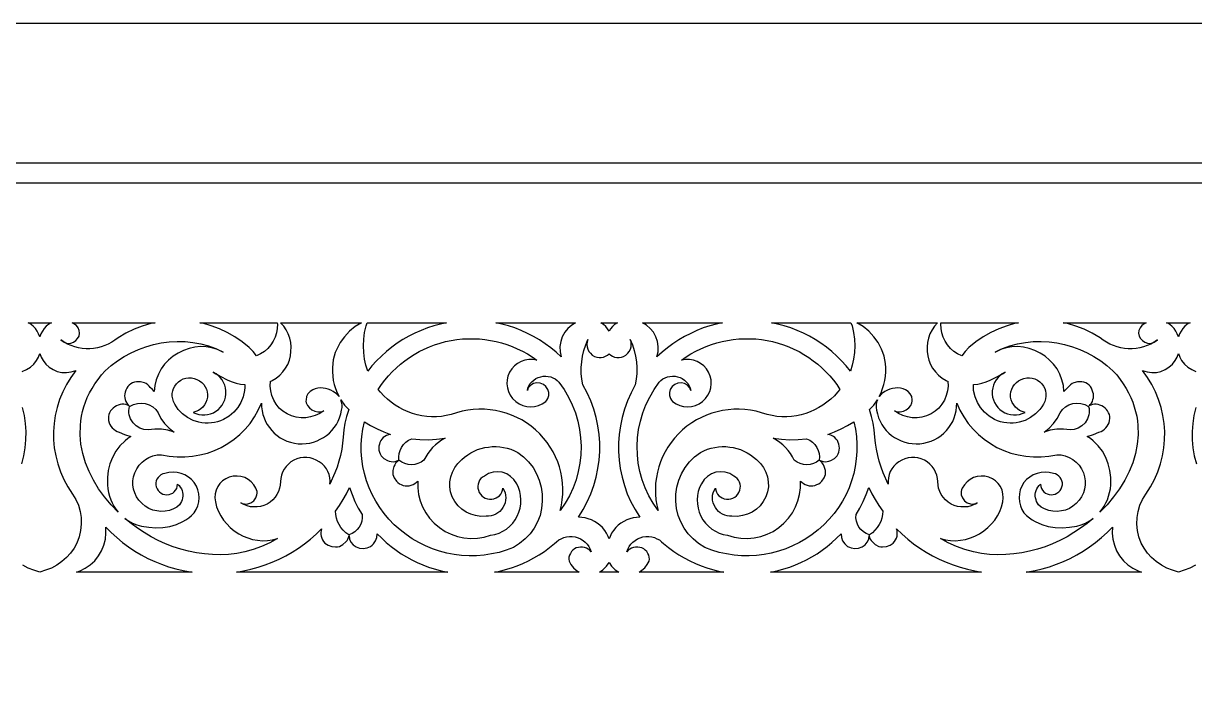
# Model space of a CAD drawing. Extents: x -1830 to 1830, y -1025 to 1025.
# Drawn here: x -1158 to 16, y 348 to 1025 of the extents above; entities that cross this region are included whole.
import ezdxf

# ---------------------------------------------------------------- set-up
doc = ezdxf.new("R2010")
doc.units = 0
doc.layers.add('LAYER_1', color=18, linetype='CONTINUOUS')

msp = doc.modelspace()

# ---------------------------------------------------------------- linework, layer by layer
at = {"layer": 'LAYER_1'}
for points in [[(-1830, -1025), (1830, -1025), (1830, 1025), (-1830, 1025)], [(-1690, 885), (-1690, -885), (1690, -885), (1690, 885)], [(1670, 865), (-1670, 865), (-1670, -865), (1670, -865)], [(-1131.2, 724.1), (-1134.6, 721.5), (-1136.7, 719.1), (-1138.5, 716.5), (-1140, 713.8), (-1141.1, 710.8), (-1141.1, 710.8), (-1141.1, 710.8), (-1142.3, 713.8), (-1143.7, 716.5), (-1145.6, 719.1), (-1147.7, 721.5), (-1151, 724.1), (-1152.9, 725), (-1129.4, 725)], [(-1029.8, 724.1), (-1038.4, 721.6), (-1046.7, 718.4), (-1054.8, 714.5), (-1062.7, 709.9), (-1065.8, 707.5), (-1069.1, 705.4), (-1072.5, 703.6), (-1076.1, 702), (-1079.7, 700.8), (-1083.4, 699.9), (-1087.2, 699.3), (-1091, 698.9), (-1094.8, 698.9), (-1098.6, 699.3), (-1102.4, 699.9), (-1106.1, 700.8), (-1109.8, 702.1), (-1113.3, 703.6), (-1116.7, 705.5), (-1115.3, 704.9), (-1112.7, 704.3), (-1110.1, 704.4), (-1107.4, 705.6), (-1105.1, 707.2), (-1103.2, 709.2), (-1101.7, 711.6), (-1101.3, 714.5), (-1101.6, 717.2), (-1102.7, 719.8), (-1104.5, 722.1), (-1107.9, 724.6), (-1108.8, 725), (-1025.5, 725)], [(-903.1, 725), (-903, 723.6), (-903.2, 719.1), (-904, 714.7), (-905.3, 710.5), (-907.2, 706.5), (-909.7, 702.7), (-912.6, 699.3), (-916.1, 696.2), (-919.8, 693.8), (-923.9, 691.8), (-927.3, 696.1), (-931.2, 700), (-938.2, 705.8), (-945.5, 710.9), (-953.2, 715.3), (-961.2, 719), (-969.4, 722), (-977.8, 724.4), (-980.9, 725)], [(-818.8, 725), (-825.1, 721.1), (-830.9, 716.4), (-835.9, 711), (-840.2, 705.1), (-843.6, 698.5), (-845, 695.1), (-846.1, 691.5), (-847, 687.9), (-847.6, 684.1), (-847.9, 679.9), (-847.9, 675.7), (-847.6, 671.5), (-847, 667.2), (-846.1, 663), (-844.8, 658.9), (-843.2, 654.8), (-841.2, 650.9), (-843.8, 653.7), (-847, 656), (-849.5, 657.3), (-852.1, 658.3), (-854.7, 659.1), (-857.3, 659.5), (-859.9, 659.6), (-862.5, 659.3), (-865.1, 658.7), (-867.6, 657.7), (-870.3, 656), (-872.5, 653.8), (-873.8, 650.9), (-874.3, 647.8), (-874.4, 646.2), (-874.2, 644.7), (-873, 642), (-871, 639.6), (-868.5, 637.7), (-865.5, 636.3), (-862.4, 635.6), (-859.3, 635.8), (-856.5, 636.8), (-860.6, 634), (-865.1, 631.9), (-869.7, 630.5), (-874.5, 629.7), (-879.3, 629.7), (-884.1, 630.3), (-888.8, 631.5), (-893.3, 633.5), (-897.4, 636.2), (-901.1, 639.5), (-904.2, 643.3), (-906.7, 647.5), (-908.5, 652), (-909.7, 656.7), (-910.2, 661.5), (-910, 666.5), (-908.7, 666.8), (-908.3, 667), (-904.3, 669.5), (-900.7, 672.4), (-897.6, 675.7), (-894.9, 679.3), (-892.7, 683.2), (-891, 687.4), (-889.9, 691.7), (-889.4, 696.2), (-889.2, 700.7), (-889.7, 705.2), (-890.7, 709.6), (-892.2, 713.8), (-894.2, 717.8), (-896.7, 721.6), (-899.8, 725), (-818.8, 725)], [(-739.4, 723.7), (-746.1, 721.9), (-752.6, 719.8), (-759, 717.3), (-765.2, 714.6), (-771.3, 711.5), (-777.2, 708.1), (-782.9, 704.4), (-788.4, 700.4), (-793.7, 696.2), (-798.8, 691.6), (-803.6, 686.8), (-808.2, 681.7), (-812.5, 676.4), (-814.3, 682.4), (-815.7, 688.6), (-816.5, 695.2), (-816.8, 701.8), (-816.5, 708.5), (-815.6, 715.2), (-814.1, 721.8), (-813, 725), (-733.4, 725)], [(-608, 722.7), (-611.9, 719.3), (-615, 715.4), (-617.5, 710.9), (-619.1, 706.1), (-619.9, 701.1), (-619.7, 695.9), (-618.5, 690.7), (-623.7, 695.4), (-629, 699.8), (-634.6, 703.9), (-640.3, 707.7), (-646.2, 711.2), (-652.3, 714.3), (-658.6, 717.2), (-664.9, 719.7), (-671.4, 721.8), (-678, 723.7), (-684.1, 725), (-604.1, 725)], [(-565, 723.2), (-567.1, 721.1), (-569, 718.9), (-570.6, 716.5), (-572.1, 718.9), (-574, 721.1), (-576.2, 723.2), (-578.9, 725), (-562.2, 725)], [(-457, 725), (-463.1, 723.7), (-469.7, 721.8), (-476.2, 719.7), (-482.6, 717.2), (-488.8, 714.3), (-494.9, 711.2), (-500.8, 707.7), (-506.6, 703.9), (-512.1, 699.8), (-517.5, 695.4), (-522.6, 690.7), (-521.5, 695.9), (-521.3, 701.1), (-522, 706.1), (-523.7, 710.9), (-526.1, 715.4), (-529.3, 719.3), (-533.2, 722.7), (-537.1, 725)], [(-328.2, 725), (-327.1, 721.8), (-325.5, 715.2), (-324.6, 708.5), (-324.4, 701.8), (-324.6, 695.2), (-325.5, 688.6), (-326.8, 682.4), (-328.7, 676.4), (-333, 681.7), (-337.6, 686.8), (-342.4, 691.6), (-347.5, 696.2), (-352.7, 700.4), (-358.2, 704.4), (-363.9, 708.1), (-369.8, 711.5), (-375.9, 714.6), (-382.1, 717.3), (-388.5, 719.8), (-395, 721.9), (-401.7, 723.7), (-407.8, 725)], [(-241.4, 725), (-244.4, 721.6), (-246.9, 717.8), (-249, 713.8), (-250.5, 709.6), (-251.5, 705.2), (-251.9, 700.7), (-251.8, 696.2), (-251.2, 691.7), (-250.1, 687.4), (-248.5, 683.2), (-246.3, 679.3), (-243.6, 675.7), (-240.4, 672.4), (-236.8, 669.5), (-232.8, 667), (-232.4, 666.8), (-231.1, 666.5), (-230.9, 661.5), (-231.4, 656.7), (-232.6, 652), (-234.5, 647.5), (-237, 643.3), (-240.1, 639.5), (-243.7, 636.2), (-247.9, 633.5), (-252.4, 631.5), (-257.1, 630.3), (-261.9, 629.7), (-266.7, 629.7), (-271.4, 630.5), (-276.1, 631.9), (-280.5, 634), (-284.6, 636.8), (-281.8, 635.8), (-278.7, 635.6), (-275.6, 636.3), (-272.7, 637.7), (-270.1, 639.6), (-268.2, 642), (-267, 644.7), (-266.8, 646.2), (-266.8, 647.8), (-267.3, 650.9), (-268.7, 653.8), (-270.8, 656), (-273.5, 657.7), (-276, 658.7), (-278.6, 659.3), (-281.2, 659.6), (-283.8, 659.5), (-286.5, 659.1), (-289.1, 658.3), (-291.6, 657.3), (-294.1, 656), (-297.4, 653.7), (-299.9, 650.9), (-298, 654.8), (-296.4, 658.9), (-295.1, 663), (-294.1, 667.2), (-293.5, 671.5), (-293.2, 675.7), (-293.2, 679.9), (-293.6, 684.1), (-294.2, 687.9), (-295, 691.5), (-296.1, 695.1), (-297.5, 698.5), (-300.9, 705.1), (-305.2, 711), (-310.3, 716.4), (-316, 721.1), (-322.4, 725), (-322.4, 725)], [(-163.3, 724.4), (-171.7, 722), (-179.9, 719), (-187.9, 715.3), (-195.6, 710.9), (-203, 705.8), (-210, 700), (-213.8, 696.1), (-217.2, 691.8), (-221.3, 693.8), (-225, 696.2), (-228.5, 699.3), (-231.5, 702.7), (-233.9, 706.5), (-235.8, 710.5), (-237.2, 714.7), (-237.9, 719.1), (-238.2, 723.6), (-238.1, 725), (-160.3, 725)], [(-33.3, 724.6), (-36.6, 722.1), (-38.4, 719.8), (-39.5, 717.2), (-39.9, 714.5), (-39.4, 711.6), (-38, 709.2), (-36.1, 707.2), (-33.8, 705.6), (-31.1, 704.4), (-28.5, 704.3), (-25.8, 704.9), (-24.4, 705.5), (-27.8, 703.6), (-31.4, 702.1), (-35, 700.8), (-38.7, 699.9), (-42.5, 699.3), (-46.3, 698.9), (-50.2, 698.9), (-54, 699.3), (-57.7, 699.9), (-61.4, 700.8), (-65.1, 702), (-68.6, 703.6), (-72, 705.4), (-75.3, 707.5), (-78.4, 709.9), (-86.3, 714.5), (-94.4, 718.4), (-102.8, 721.6), (-111.3, 724.1), (-115.6, 725), (-32.3, 725)], [(9.9, 724.1), (6.5, 721.5), (4.4, 719.1), (2.6, 716.5), (1.1, 713.8), (0, 710.8), (0, 710.8), (0, 710.8), (-1.1, 713.8), (-2.6, 716.5), (-4.4, 719.1), (-6.5, 721.5), (-9.9, 724.1), (-11.8, 725), (11.8, 725)], [(-1116.8, 705.5), (-1116.7, 705.5), (-1117.8, 706), (-1120.1, 707.7)], [(-995.6, 706), (-987.7, 705.2), (-979.9, 703.8), (-972.2, 701.7), (-964.7, 699), (-957.4, 695.6), (-962.9, 698.1), (-968.6, 699.9), (-974.3, 700.9), (-980.2, 701.1), (-985.9, 700.5), (-991.6, 699.3), (-997.2, 697.3), (-1002.5, 694.5), (-1007.5, 691.4), (-1012.1, 687.6), (-1016.1, 683.3), (-1019.5, 678.6), (-1022.3, 673.4), (-1024.5, 667.9), (-1025.9, 662.1), (-1026.5, 656), (-1028.2, 658.2), (-1030.4, 659.9), (-1031.6, 661.4), (-1032.9, 662.8), (-1034.5, 663.9), (-1036.3, 664.8), (-1040.2, 665.8), (-1044.3, 665.9), (-1046.3, 665.4), (-1048.2, 664.6), (-1050, 663.6), (-1051.6, 662.4), (-1052.9, 660.9), (-1054, 659.3), (-1054.9, 657.5), (-1055.5, 655.5), (-1055.9, 653.6), (-1056.1, 651.7), (-1056, 649.8), (-1055.6, 647.9), (-1054.9, 646.1), (-1054, 644.5), (-1052.9, 642.9), (-1051.5, 641.6), (-1053.2, 642.5), (-1055, 643.1), (-1056.9, 643.4), (-1058.8, 643.4), (-1060.7, 643.1), (-1062.5, 642.5), (-1064.3, 641.7), (-1066, 640.6), (-1067.6, 639.5), (-1069, 638.1), (-1070.2, 636.5), (-1071.2, 634.8), (-1071.9, 632.9), (-1072.3, 630.9), (-1072.4, 628.9), (-1072.2, 626.9), (-1071.6, 624.8), (-1070.8, 623), (-1069.8, 621.2), (-1068.6, 619.6), (-1067.1, 618.2), (-1065.4, 617), (-1063.6, 616), (-1061.6, 615.3), (-1056.2, 612.9), (-1049.9, 610.9), (-1052.9, 608.8), (-1055.7, 606.6), (-1060.8, 601.6), (-1064.9, 596.1), (-1068.3, 590), (-1070.8, 583.5), (-1072.5, 576.7), (-1073.3, 569.7), (-1073.3, 562.5), (-1072.9, 558.6), (-1072.2, 554.8), (-1071.3, 551.2), (-1070, 547.6), (-1068.5, 544.3), (-1066.8, 541), (-1064.8, 538), (-1062.5, 535.1), (-1069.7, 542.6), (-1076.3, 550.4), (-1082.2, 558.5), (-1087.3, 567), (-1091.8, 575.8), (-1095.3, 584.7), (-1098.1, 593.9), (-1099.9, 603.2), (-1100.7, 612.5), (-1100.5, 621.9), (-1100.1, 626.6), (-1099.3, 631.4), (-1098.3, 636), (-1097, 640.7), (-1095.4, 645.4), (-1093.5, 650), (-1091.3, 654.6), (-1088.8, 659.2), (-1085.9, 663.7), (-1082.8, 668.2), (-1079.3, 672.6), (-1075.5, 676.9), (-1069.6, 682.2), (-1063.2, 686.9), (-1056.5, 691.2), (-1049.5, 694.9), (-1042.3, 698.2), (-1034.8, 700.9), (-1027.2, 703.1), (-1019.4, 704.7), (-1011.5, 705.7), (-1003.6, 706.1)], [(-700.6, 708.7), (-695, 708.1), (-689.4, 707.3), (-683.9, 706.2), (-678.4, 704.8), (-673, 703.1), (-667.8, 701.1), (-662.6, 698.9), (-657.5, 696.4), (-652.5, 693.7), (-647.7, 690.7), (-643, 687.4), (-647.1, 688.1), (-651.1, 688), (-655, 687.4), (-658.8, 686.1), (-662.3, 684.2), (-665.5, 681.7), (-668.2, 678.8), (-670.4, 675.3), (-671.9, 671.5), (-672.8, 667.6), (-673, 663.6), (-672.5, 659.7), (-671.4, 655.9), (-669.6, 652.3), (-667.3, 649), (-664.2, 646.1), (-660.7, 643.8), (-657, 642.1), (-653.1, 641.1), (-649.2, 640.8), (-645.2, 641.1), (-641.3, 642.1), (-637.6, 643.8), (-634.1, 646.1), (-633, 647.4), (-632.1, 648.9), (-631.1, 652), (-631.1, 655.2), (-631.9, 658.2), (-633.9, 661.1), (-636.4, 663.2), (-639.5, 664.4), (-643, 664.8), (-646.2, 664), (-649, 662.4), (-651.2, 660.1), (-652, 658.7), (-652.5, 657.1), (-651.9, 659.5), (-650.9, 661.8), (-649.6, 663.9), (-647.9, 665.9), (-646, 667.5), (-643.9, 669), (-641.6, 670.1), (-639.1, 670.9), (-636.6, 671.3), (-634.1, 671.4), (-631.6, 671.2), (-629.1, 670.6), (-626.8, 669.7), (-624.6, 668.6), (-622.5, 667.1), (-620.8, 665.4), (-615.7, 658.1), (-611.2, 650.5), (-607.5, 642.7), (-604.4, 634.7), (-601.9, 626.4), (-600.2, 618.1), (-599.1, 609.7), (-598.7, 601.2), (-598.9, 592.7), (-599.9, 584.3), (-601.5, 575.9), (-603.7, 567.6), (-606.7, 559.5), (-610.3, 551.6), (-614.6, 544), (-619.6, 536.6), (-618.4, 542.1), (-617.5, 547.6), (-617, 553.2), (-616.9, 558.7), (-617.2, 564.2), (-617.9, 569.7), (-619, 575.1), (-620.4, 580.4), (-622.1, 585.6), (-624.2, 590.7), (-626.7, 595.7), (-629.5, 600.4), (-632.7, 605), (-636.2, 609.4), (-640, 613.6), (-644.2, 617.5), (-648.6, 621.2), (-653.3, 624.5), (-658.1, 627.5), (-663.1, 630.1), (-668.3, 632.4), (-673.6, 634.3), (-678.9, 635.8), (-684.4, 637), (-689.9, 637.8), (-695.5, 638.3), (-701.1, 638.3), (-706.7, 638), (-712.3, 637.3), (-717.9, 636.2), (-723.4, 634.8), (-728.9, 632.9), (-733.8, 631.9), (-738.7, 631.1), (-743.6, 630.8), (-748.6, 630.8), (-753.4, 631.1), (-758.2, 631.8), (-763, 632.8), (-767.6, 634.1), (-772.1, 635.7), (-776.6, 637.6), (-780.9, 639.9), (-785, 642.4), (-788.9, 645.3), (-792.7, 648.4), (-796.3, 651.8), (-799.7, 655.5), (-801.9, 658.2), (-798.7, 662.9), (-795.3, 667.4), (-791.7, 671.7), (-787.9, 675.8), (-783.8, 679.7), (-779.6, 683.4), (-775.2, 686.9), (-770.6, 690.1), (-765.8, 693.2), (-760.9, 696), (-755.9, 698.5), (-750.7, 700.8), (-745.4, 702.8), (-740, 704.6), (-734.5, 706), (-728.9, 707.2), (-723.2, 708.1), (-717.5, 708.7), (-711.9, 709), (-706.2, 709)], [(-547.1, 702.9), (-545.3, 697.3), (-544, 691.6), (-543.1, 685.9), (-542.7, 680.1), (-542.8, 674.2), (-543.3, 668.4), (-544.4, 662.6), (-548.5, 654.8), (-552.1, 646.7), (-555.1, 638.5), (-557.5, 630.1), (-559.3, 621.7), (-560.5, 613.1), (-561.1, 604.5), (-561.1, 595.9), (-560.6, 587.3), (-559.4, 578.7), (-557.6, 570.3), (-555.2, 561.9), (-552.3, 553.6), (-548.8, 545.5), (-544.6, 537.7), (-539.9, 530), (-543.2, 529.8), (-546.5, 529.3), (-549.8, 528.4), (-552.9, 527.3), (-555.9, 525.8), (-558.8, 524), (-561.4, 521.9), (-563.9, 519.6), (-566.1, 516.8), (-568, 513.9), (-569.6, 510.8), (-570.6, 508.3), (-571.5, 510.8), (-573.1, 513.9), (-575, 516.8), (-577.3, 519.6), (-579.7, 521.9), (-582.4, 524), (-585.2, 525.8), (-588.2, 527.3), (-591.4, 528.4), (-594.6, 529.3), (-597.9, 529.8), (-601.2, 530), (-596.5, 537.7), (-592.4, 545.5), (-588.8, 553.6), (-585.9, 561.9), (-583.5, 570.3), (-581.8, 578.7), (-580.6, 587.3), (-580, 595.9), (-580, 604.5), (-580.6, 613.1), (-581.8, 621.7), (-583.6, 630.1), (-586, 638.5), (-589, 646.7), (-592.6, 654.8), (-596.8, 662.6), (-597.8, 668.4), (-598.4, 674.2), (-598.4, 680.1), (-598, 685.9), (-597.2, 691.6), (-595.8, 697.3), (-594, 702.9), (-591.8, 708.3), (-592.6, 705.8), (-592.8, 703.3), (-592.6, 700.9), (-592, 698.5), (-590.9, 696.3), (-589.3, 694.4), (-587.4, 692.6), (-585.1, 691.2), (-582.9, 690.5), (-580.6, 690.2), (-578.4, 690.2), (-576.2, 690.6), (-574.1, 691.4), (-572.2, 692.5), (-570.6, 693.8), (-568.9, 692.5), (-567, 691.4), (-565, 690.6), (-562.8, 690.2), (-560.5, 690.2), (-558.3, 690.5), (-556.1, 691.2), (-553.7, 692.6), (-551.8, 694.4), (-550.3, 696.3), (-549.2, 698.5), (-548.5, 700.9), (-548.3, 703.3), (-548.6, 705.8), (-549.4, 708.3)], [(-429.3, 709), (-423.6, 708.7), (-417.9, 708.1), (-412.3, 707.2), (-406.7, 706), (-401.2, 704.6), (-395.7, 702.8), (-390.4, 700.8), (-385.3, 698.5), (-380.2, 696), (-375.3, 693.2), (-370.5, 690.1), (-365.9, 686.9), (-361.5, 683.4), (-357.3, 679.7), (-353.3, 675.8), (-349.4, 671.7), (-345.8, 667.4), (-342.4, 662.9), (-339.3, 658.2), (-341.5, 655.5), (-344.8, 651.8), (-348.4, 648.4), (-352.2, 645.3), (-356.2, 642.4), (-360.3, 639.9), (-364.6, 637.6), (-369, 635.7), (-373.5, 634.1), (-378.2, 632.8), (-382.9, 631.8), (-387.7, 631.1), (-392.6, 630.8), (-397.5, 630.8), (-402.4, 631.1), (-407.3, 631.9), (-412.3, 632.9), (-417.7, 634.8), (-423.3, 636.2), (-428.9, 637.3), (-434.5, 638), (-440.1, 638.3), (-445.7, 638.3), (-451.2, 637.8), (-456.8, 637), (-462.2, 635.8), (-467.6, 634.3), (-472.9, 632.4), (-478, 630.1), (-483, 627.5), (-487.8, 624.5), (-492.5, 621.2), (-497, 617.5), (-501.1, 613.6), (-505, 609.4), (-508.4, 605), (-511.6, 600.4), (-514.4, 595.7), (-516.9, 590.7), (-519, 585.6), (-520.8, 580.4), (-522.2, 575.1), (-523.2, 569.7), (-523.9, 564.2), (-524.2, 558.7), (-524.1, 553.2), (-523.6, 547.6), (-522.8, 542.1), (-521.5, 536.6), (-526.5, 544), (-530.8, 551.6), (-534.4, 559.5), (-537.4, 567.6), (-539.7, 575.9), (-541.3, 584.3), (-542.2, 592.7), (-542.5, 601.2), (-542.1, 609.7), (-541, 618.1), (-539.2, 626.4), (-536.8, 634.7), (-533.7, 642.7), (-529.9, 650.5), (-525.5, 658.1), (-520.4, 665.4), (-518.6, 667.1), (-516.6, 668.6), (-514.4, 669.7), (-512, 670.6), (-509.6, 671.2), (-507.1, 671.4), (-504.5, 671.3), (-502, 670.9), (-499.5, 670.1), (-497.2, 669), (-495.1, 667.5), (-493.2, 665.9), (-491.6, 663.9), (-490.2, 661.8), (-489.2, 659.5), (-488.6, 657.1), (-489.2, 658.7), (-489.9, 660.1), (-492.1, 662.4), (-494.9, 664), (-498.1, 664.8), (-501.6, 664.4), (-504.7, 663.2), (-507.3, 661.1), (-509.2, 658.2), (-510.1, 655.2), (-510, 652), (-509, 648.9), (-508.1, 647.4), (-507, 646.1), (-503.5, 643.8), (-499.8, 642.1), (-495.9, 641.1), (-492, 640.8), (-488, 641.1), (-484.1, 642.1), (-480.4, 643.8), (-476.9, 646.1), (-473.9, 649), (-471.5, 652.3), (-469.7, 655.9), (-468.6, 659.7), (-468.2, 663.6), (-468.4, 667.6), (-469.2, 671.5), (-470.8, 675.3), (-473, 678.8), (-475.7, 681.7), (-478.8, 684.2), (-482.4, 686.1), (-486.1, 687.4), (-490.1, 688), (-494.1, 688.1), (-498.1, 687.4), (-493.4, 690.7), (-488.6, 693.7), (-483.6, 696.4), (-478.6, 698.9), (-473.4, 701.1), (-468.1, 703.1), (-462.7, 704.8), (-457.3, 706.2), (-451.8, 707.3), (-446.2, 708.1), (-440.6, 708.7), (-434.9, 709)], [(-129.6, 705.7), (-121.8, 704.7), (-114, 703.1), (-106.3, 700.9), (-98.9, 698.2), (-91.6, 694.9), (-84.6, 691.2), (-77.9, 686.9), (-71.6, 682.2), (-65.6, 676.9), (-61.8, 672.6), (-58.3, 668.2), (-55.2, 663.7), (-52.4, 659.2), (-49.9, 654.6), (-47.7, 650), (-45.8, 645.4), (-44.2, 640.7), (-42.9, 636), (-41.8, 631.4), (-41.1, 626.6), (-40.6, 621.9), (-40.4, 612.5), (-41.3, 603.2), (-43.1, 593.9), (-45.8, 584.7), (-49.4, 575.8), (-53.8, 567), (-59, 558.5), (-64.9, 550.4), (-71.4, 542.6), (-78.6, 535.1), (-76.4, 538), (-74.4, 541), (-72.6, 544.3), (-71.1, 547.6), (-69.9, 551.2), (-68.9, 554.8), (-68.2, 558.6), (-67.8, 562.5), (-67.8, 569.7), (-68.7, 576.7), (-70.3, 583.5), (-72.8, 590), (-76.2, 596.1), (-80.4, 601.6), (-85.4, 606.6), (-88.2, 608.8), (-91.3, 610.9), (-85, 612.9), (-79.6, 615.3), (-77.5, 616), (-75.7, 617), (-74, 618.2), (-72.6, 619.6), (-71.3, 621.2), (-70.3, 623), (-69.5, 624.8), (-69, 626.9), (-68.7, 628.9), (-68.8, 630.9), (-69.2, 632.9), (-69.9, 634.8), (-70.9, 636.5), (-72.1, 638.1), (-73.5, 639.5), (-75.1, 640.6), (-76.8, 641.7), (-78.6, 642.5), (-80.5, 643.1), (-82.4, 643.4), (-84.2, 643.4), (-86.1, 643.1), (-87.9, 642.5), (-89.6, 641.6), (-88.3, 642.9), (-87.1, 644.5), (-86.2, 646.1), (-85.6, 647.9), (-85.2, 649.8), (-85, 651.7), (-85.2, 653.6), (-85.7, 655.5), (-86.3, 657.5), (-87.1, 659.3), (-88.2, 660.9), (-89.6, 662.4), (-91.1, 663.6), (-92.9, 664.6), (-94.8, 665.4), (-96.8, 665.9), (-101, 665.8), (-104.8, 664.8), (-106.6, 663.9), (-108.2, 662.8), (-109.6, 661.4), (-110.8, 659.9), (-112.9, 658.2), (-114.7, 656), (-115.3, 662.1), (-116.7, 667.9), (-118.8, 673.4), (-121.6, 678.6), (-125.1, 683.3), (-129.1, 687.6), (-133.6, 691.4), (-138.6, 694.5), (-144, 697.3), (-149.5, 699.3), (-155.2, 700.5), (-161, 701.1), (-166.8, 700.9), (-172.6, 699.9), (-178.2, 698.1), (-183.8, 695.6), (-176.4, 699), (-168.9, 701.7), (-161.2, 703.8), (-153.4, 705.2), (-145.5, 706), (-137.6, 706.1)], [(-23.3, 706), (-24.4, 705.5), (-24.3, 705.5), (-21, 707.7)], [(-960.3, 671.3), (-952.6, 667.4), (-948.5, 665.7), (-944.3, 664.4), (-940, 663.5), (-935.6, 663.2), (-935.7, 660), (-936, 656.9), (-937.3, 650.8), (-939.6, 645.1), (-942.8, 639.9), (-946.8, 635.3), (-951.5, 631.3), (-956.9, 628.1), (-959.9, 626.8), (-962.9, 625.8), (-966.1, 625), (-969.2, 624.5), (-972.4, 624.3), (-975.5, 624.3), (-978.6, 624.7), (-981.7, 625.2), (-987.5, 627.1), (-993, 630), (-998, 633.6), (-1002.3, 638.1), (-1004.2, 640.7), (-1005.9, 643.4), (-1007.1, 645.9), (-1007.9, 648.6), (-1008.4, 651.3), (-1008.4, 654), (-1007.9, 656.6), (-1007.1, 659.2), (-1005.9, 661.5), (-1004.2, 663.7), (-1002.2, 665.8), (-999.9, 667.4), (-997.4, 668.6), (-994.7, 669.4), (-992, 669.8), (-989.1, 669.7), (-986.3, 669.1), (-983.6, 668.1), (-981, 666.7), (-978.8, 665), (-976.9, 663), (-975.3, 660.8), (-974.2, 658.4), (-973.4, 655.8), (-973, 653.2), (-973, 650.5), (-973.6, 647.7), (-974.6, 645.1), (-976, 642.7), (-977.7, 640.5), (-979.7, 638.7), (-982.1, 637.1), (-984.7, 635.9), (-987.5, 635.1), (-984.7, 633.9), (-981.8, 633), (-978.8, 632.6), (-975.8, 632.6), (-972.9, 632.9), (-970, 633.6), (-967.2, 634.7), (-964.6, 636.2), (-962.2, 638), (-960.2, 640.1), (-958.4, 642.4), (-956.9, 644.9), (-955.8, 647.7), (-955, 650.5), (-954.6, 653.5), (-954.6, 656.6), (-955, 659.6), (-955.8, 662.5), (-957, 665.2), (-958.5, 667.8), (-960.3, 670.1), (-962.4, 672.1), (-964.5, 673.6)], [(-964.8, 673.9), (-964.5, 673.6), (-967.4, 675.3)], [(-178.7, 672.1), (-180.8, 670.1), (-182.7, 667.8), (-184.2, 665.2), (-185.3, 662.5), (-186.1, 659.6), (-186.6, 656.6), (-186.6, 653.5), (-186.2, 650.5), (-185.4, 647.7), (-184.3, 644.9), (-182.8, 642.4), (-181, 640.1), (-178.9, 638), (-176.5, 636.2), (-173.9, 634.7), (-171.2, 633.6), (-168.3, 632.9), (-165.3, 632.6), (-162.3, 632.6), (-159.4, 633), (-156.5, 633.9), (-153.7, 635.1), (-156.5, 635.9), (-159.1, 637.1), (-161.4, 638.7), (-163.4, 640.5), (-165.1, 642.7), (-166.5, 645.1), (-167.5, 647.7), (-168.2, 650.5), (-168.2, 653.2), (-167.8, 655.8), (-167, 658.4), (-165.8, 660.8), (-164.3, 663), (-162.4, 665), (-160.1, 666.7), (-157.6, 668.1), (-154.8, 669.1), (-152, 669.7), (-149.2, 669.8), (-146.4, 669.4), (-143.8, 668.6), (-141.3, 667.4), (-139, 665.8), (-137, 663.7), (-135.3, 661.5), (-134, 659.2), (-133.2, 656.6), (-132.8, 654), (-132.8, 651.3), (-133.2, 648.6), (-134, 645.9), (-135.3, 643.4), (-137, 640.7), (-138.8, 638.1), (-143.2, 633.6), (-148.1, 630), (-153.6, 627.1), (-159.5, 625.2), (-162.5, 624.7), (-165.6, 624.3), (-168.7, 624.3), (-171.9, 624.5), (-175.1, 625), (-178.2, 625.8), (-181.3, 626.8), (-184.2, 628.1), (-189.6, 631.3), (-194.3, 635.3), (-198.3, 639.9), (-201.5, 645.1), (-203.8, 650.8), (-205.2, 656.9), (-205.5, 660), (-205.5, 663.2), (-201.1, 663.5), (-196.9, 664.4), (-192.7, 665.7), (-188.6, 667.4), (-180.8, 671.3), (-176.7, 673.6)], [(-176.7, 673.6), (-176.3, 673.9), (-173.7, 675.3)], [(-835.7, 642.5), (-831.4, 637.9), (-833.6, 631), (-835.3, 624.3), (-836.4, 617.5), (-837, 610.3), (-837.6, 604.2), (-838.5, 598.1), (-839.8, 592), (-841.4, 586.1), (-843.2, 580.2), (-845.4, 574.4), (-850.4, 563), (-850.2, 566.3), (-850.5, 569.6), (-851.2, 572.7), (-852.3, 575.8), (-853.9, 578.6), (-855.9, 581.2), (-858.2, 583.6), (-861, 585.6), (-864, 587.3), (-867.1, 588.6), (-870.3, 589.4), (-873.6, 589.9), (-876.9, 590), (-880.2, 589.5), (-883.4, 588.6), (-886.6, 587.2), (-889.4, 585.4), (-892, 583.3), (-894.3, 580.8), (-896.2, 578.2), (-897.8, 575.3), (-899, 572.2), (-899.7, 569), (-900, 565.8), (-900.2, 562.3), (-900.9, 559), (-902, 555.8), (-903.5, 552.8), (-905.4, 550.1), (-907.7, 547.5), (-910.4, 545.2), (-913.3, 543.2), (-916.6, 541.8), (-919.9, 540.8), (-923.2, 540.3), (-926.7, 540.3), (-930, 540.6), (-933.3, 541.4), (-936.5, 542.7), (-939.5, 544.3), (-937.8, 543.6), (-936.1, 543.3), (-934.4, 543.2), (-932.7, 543.4), (-929.5, 544.5), (-926.7, 546.5), (-924.6, 549.3), (-923.5, 552.4), (-923.3, 554.1), (-923.4, 555.8), (-923.8, 557.5), (-924.5, 559.2), (-926.6, 562.6), (-929.3, 565.5), (-932.4, 567.9), (-935.8, 569.7), (-939.5, 570.8), (-943.3, 571.3), (-947.3, 571.1), (-951.2, 570.2), (-954.8, 568.6), (-958, 566.5), (-960.7, 563.8), (-962.8, 560.7), (-964.4, 557.2), (-965.4, 553.5), (-965.6, 549.5), (-965.2, 545.4), (-963.9, 540.5), (-962.1, 535.9), (-959.8, 531.4), (-957, 527.2), (-953.8, 523.3), (-950.2, 519.7), (-946.2, 516.4), (-941.8, 513.5), (-937.3, 511.1), (-932.6, 509.2), (-927.8, 507.8), (-922.9, 506.9), (-917.9, 506.5), (-912.8, 506.7), (-907.8, 507.4), (-902.8, 508.6), (-910.6, 504.5), (-918.8, 500.8), (-927.2, 497.7), (-935.6, 495.3), (-943.7, 493.8), (-951.9, 492.8), (-960, 492.4), (-968.1, 492.5), (-976.1, 493.2), (-984.1, 494.3), (-992, 495.9), (-999.8, 498), (-1007.5, 500.5), (-1015, 503.5), (-1022.4, 506.8), (-1029.5, 510.5), (-1036.5, 514.6), (-1043.2, 519), (-1049.6, 523.7), (-1055.8, 528.7), (-1052.1, 526.3), (-1048.1, 524.2), (-1043.9, 522.5), (-1039.3, 521.2), (-1032, 519.9), (-1024.8, 519.3), (-1017.7, 519.6), (-1010.8, 520.7), (-1004.1, 522.7), (-997.8, 525.7), (-994.8, 527.5), (-991.8, 529.5), (-989, 531.9), (-986.4, 534.4), (-984.3, 537.9), (-982.8, 541.6), (-981.9, 545.5), (-981.5, 549.5), (-981.8, 553.6), (-982.7, 557.5), (-984.2, 561.2), (-986.4, 564.7), (-989.1, 567.7), (-992.2, 570.3), (-995.7, 572.4), (-999.5, 573.9), (-1003.4, 574.8), (-1007.5, 575.2), (-1011.7, 574.9), (-1015.9, 574), (-1017.9, 573.4), (-1019.7, 572.5), (-1021.3, 571.3), (-1022.6, 569.9), (-1023.7, 568.3), (-1024.4, 566.4), (-1024.8, 564.5), (-1024.8, 562.5), (-1024.4, 560.5), (-1023.6, 558.6), (-1022.5, 556.9), (-1021.1, 555.5), (-1019.5, 554.3), (-1017.7, 553.3), (-1015.7, 552.8), (-1013.7, 552.6), (-1011.6, 552.8), (-1009.7, 553.4), (-1007.9, 554.3), (-1006.3, 555.5), (-1005, 557.1), (-1003.9, 558.8), (-1003.3, 560.8), (-1003.1, 563), (-1001.5, 561.7), (-1000.3, 560.2), (-999.2, 558.5), (-998.5, 556.8), (-998, 554.9), (-997.7, 553), (-997.8, 551.1), (-998.1, 549.3), (-998.4, 547.4), (-999.1, 545.7), (-1001.1, 542.5), (-1003.8, 540), (-1007, 538.3), (-1011.2, 536.9), (-1015.5, 536.1), (-1019.7, 535.9), (-1023.9, 536.3), (-1028, 537.2), (-1031.8, 538.8), (-1035.4, 541), (-1038.7, 543.8), (-1041.8, 547), (-1044.2, 550.6), (-1046, 554.4), (-1047.2, 558.3), (-1047.8, 562.4), (-1047.8, 566.5), (-1047.2, 570.6), (-1046, 574.6), (-1044, 578.5), (-1041.6, 582.1), (-1038.6, 585.2), (-1035.3, 587.8), (-1031.7, 589.9), (-1027.7, 591.5), (-1023.6, 592.4), (-1019.2, 592.7), (-1011.4, 591.3), (-1003.6, 590.5), (-995.8, 590.4), (-988.1, 591.1), (-980.6, 592.4), (-973.2, 594.3), (-966.1, 596.9), (-959.3, 600), (-952.7, 603.8), (-946.5, 608.1), (-940.7, 612.9), (-935.3, 618.3), (-930.4, 624.1), (-926, 630.5), (-922.2, 637.2), (-918.9, 644.5), (-918.8, 640.6), (-918.4, 636.8), (-917.5, 633.1), (-916.4, 629.5), (-914.9, 626.1), (-913.1, 622.8), (-911, 619.8), (-908.7, 616.9), (-906.1, 614.2), (-903.2, 611.8), (-900.2, 609.7), (-896.9, 607.9), (-893.4, 606.3), (-889.8, 605.1), (-886, 604.2), (-882.1, 603.7), (-878.2, 603.6), (-874.3, 603.9), (-870.5, 604.4), (-866.9, 605.4), (-863.3, 606.6), (-860, 608.1), (-856.7, 610), (-853.7, 612.1), (-850.9, 614.4), (-848.3, 617.1), (-846, 619.9), (-843.9, 623), (-842.1, 626.3), (-840.6, 629.8), (-839.5, 633.5), (-838.7, 637.3), (-838.2, 640), (-838.2, 642.7), (-838.6, 645.2), (-839.4, 647.7)], [(-302.5, 645.2), (-302.9, 642.7), (-302.9, 640), (-302.5, 637.3), (-301.7, 633.5), (-300.5, 629.8), (-299, 626.3), (-297.3, 623), (-295.2, 619.9), (-292.8, 617.1), (-290.2, 614.4), (-287.4, 612.1), (-284.4, 610), (-281.2, 608.1), (-277.8, 606.6), (-274.3, 605.4), (-270.6, 604.4), (-266.8, 603.9), (-262.9, 603.6), (-259, 603.7), (-255.1, 604.2), (-251.3, 605.1), (-247.7, 606.3), (-244.2, 607.9), (-241, 609.7), (-237.9, 611.8), (-235.1, 614.2), (-232.5, 616.9), (-230.1, 619.8), (-228, 622.8), (-226.2, 626.1), (-224.8, 629.5), (-223.6, 633.1), (-222.8, 636.8), (-222.3, 640.6), (-222.2, 644.5), (-219, 637.2), (-215.1, 630.5), (-210.8, 624.1), (-205.8, 618.3), (-200.5, 612.9), (-194.6, 608.1), (-188.4, 603.8), (-181.9, 600), (-175, 596.9), (-167.9, 594.3), (-160.6, 592.4), (-153, 591.1), (-145.3, 590.4), (-137.6, 590.5), (-129.8, 591.3), (-121.9, 592.7), (-117.6, 592.4), (-113.4, 591.5), (-109.5, 589.9), (-105.8, 587.8), (-102.5, 585.2), (-99.6, 582.1), (-97.1, 578.5), (-95.2, 574.6), (-94, 570.6), (-93.4, 566.5), (-93.4, 562.4), (-94, 558.3), (-95.2, 554.4), (-97, 550.6), (-99.4, 547), (-102.4, 543.8), (-105.7, 541), (-109.3, 538.8), (-113.2, 537.2), (-117.2, 536.3), (-121.4, 535.9), (-125.7, 536.1), (-129.9, 536.9), (-134.2, 538.3), (-137.4, 540), (-140.1, 542.5), (-142.1, 545.7), (-142.7, 547.4), (-143.1, 549.3), (-143.4, 551.1), (-143.4, 553), (-143.2, 554.9), (-142.7, 556.8), (-141.9, 558.5), (-140.9, 560.2), (-139.6, 561.7), (-138.1, 563), (-137.8, 560.8), (-137.2, 558.8), (-136.2, 557.1), (-134.9, 555.5), (-133.3, 554.3), (-131.5, 553.4), (-129.5, 552.8), (-127.5, 552.6), (-125.4, 552.8), (-123.5, 553.3), (-121.7, 554.3), (-120, 555.5), (-118.6, 556.9), (-117.5, 558.6), (-116.7, 560.5), (-116.3, 562.5), (-116.3, 564.5), (-116.7, 566.4), (-117.4, 568.3), (-118.5, 569.9), (-119.8, 571.3), (-121.4, 572.5), (-123.2, 573.4), (-125.3, 574), (-129.4, 574.9), (-133.6, 575.2), (-137.7, 574.8), (-141.7, 573.9), (-145.4, 572.4), (-148.9, 570.3), (-152.1, 567.7), (-154.8, 564.7), (-157, 561.2), (-158.5, 557.5), (-159.3, 553.6), (-159.6, 549.5), (-159.2, 545.5), (-158.3, 541.6), (-156.8, 537.9), (-154.8, 534.4), (-152.1, 531.9), (-149.3, 529.5), (-146.4, 527.5), (-143.4, 525.7), (-137, 522.7), (-130.4, 520.7), (-123.4, 519.6), (-116.3, 519.3), (-109.1, 519.9), (-101.8, 521.2), (-97.3, 522.5), (-93, 524.2), (-89, 526.3), (-85.4, 528.7), (-91.5, 523.7), (-98, 519), (-104.7, 514.6), (-111.6, 510.5), (-118.8, 506.8), (-126.1, 503.5), (-133.6, 500.5), (-141.3, 498), (-149.1, 495.9), (-157, 494.3), (-165, 493.2), (-173.1, 492.5), (-181.2, 492.4), (-189.3, 492.8), (-197.4, 493.8), (-205.5, 495.3), (-213.9, 497.7), (-222.3, 500.8), (-230.6, 504.5), (-238.4, 508.6), (-233.4, 507.4), (-228.3, 506.7), (-223.3, 506.5), (-218.3, 506.9), (-213.3, 507.8), (-208.5, 509.2), (-203.9, 511.1), (-199.4, 513.5), (-195, 516.4), (-190.9, 519.7), (-187.3, 523.3), (-184.1, 527.2), (-181.4, 531.4), (-179.1, 535.9), (-177.3, 540.5), (-176, 545.4), (-175.5, 549.5), (-175.8, 553.5), (-176.7, 557.2), (-178.3, 560.7), (-180.5, 563.8), (-183.2, 566.5), (-186.3, 568.6), (-189.9, 570.2), (-193.9, 571.1), (-197.8, 571.3), (-201.7, 570.8), (-205.4, 569.7), (-208.8, 567.9), (-211.8, 565.5), (-214.5, 562.6), (-216.7, 559.2), (-217.3, 557.5), (-217.7, 555.8), (-217.8, 554.1), (-217.6, 552.4), (-216.5, 549.3), (-214.4, 546.5), (-211.6, 544.5), (-208.4, 543.4), (-206.7, 543.2), (-205, 543.3), (-203.3, 543.6), (-201.6, 544.3), (-204.6, 542.7), (-207.8, 541.4), (-211.1, 540.6), (-214.5, 540.3), (-217.9, 540.3), (-221.3, 540.8), (-224.6, 541.8), (-227.8, 543.2), (-230.8, 545.2), (-233.4, 547.5), (-235.7, 550.1), (-237.6, 552.8), (-239.1, 555.8), (-240.3, 559), (-240.9, 562.3), (-241.2, 565.8), (-241.4, 569), (-242.2, 572.2), (-243.3, 575.3), (-244.9, 578.2), (-246.9, 580.8), (-249.2, 583.3), (-251.7, 585.4), (-254.5, 587.2), (-257.7, 588.6), (-261, 589.5), (-264.3, 590), (-267.6, 589.9), (-270.8, 589.4), (-274.1, 588.6), (-277.2, 587.3), (-280.2, 585.6), (-282.9, 583.6), (-285.3, 581.2), (-287.3, 578.6), (-288.8, 575.8), (-290, 572.7), (-290.7, 569.6), (-291, 566.3), (-290.8, 563), (-295.8, 574.4), (-297.9, 580.2), (-299.8, 586.1), (-301.3, 592), (-302.6, 598.1), (-303.6, 604.2), (-304.2, 610.3), (-304.8, 617.5), (-305.9, 624.3), (-307.5, 631), (-309.7, 637.9), (-305.4, 642.5), (-301.7, 647.7)], [(-1035.4, 643.9), (-1031.4, 642.7), (-1027.9, 640.7), (-1025, 638), (-1022.6, 634.6), (-1019.7, 629), (-1016, 623.9), (-1011.5, 619.3), (-1006.4, 615.3), (-1012.8, 617.3), (-1019.3, 618.3), (-1025.9, 618.3), (-1032.6, 617.5), (-1036.8, 618), (-1040.8, 619.4), (-1044.4, 621.7), (-1047.7, 624.7), (-1050.1, 628.5), (-1051.5, 632.7), (-1051.8, 634.8), (-1051.8, 636.9), (-1051.6, 639), (-1051.1, 641.1), (-1047.2, 642.9), (-1043.2, 644), (-1039.3, 644.3)], [(-97.9, 644), (-93.9, 642.9), (-90.1, 641.1), (-89.6, 639), (-89.4, 636.9), (-89.4, 634.8), (-89.7, 632.7), (-91.1, 628.5), (-93.5, 624.7), (-96.7, 621.7), (-100.4, 619.4), (-104.4, 618), (-108.5, 617.5), (-115.2, 618.3), (-121.8, 618.3), (-128.4, 617.3), (-134.7, 615.3), (-129.6, 619.3), (-125.2, 623.9), (-121.5, 629), (-118.6, 634.6), (-116.2, 638), (-113.2, 640.7), (-109.7, 642.7), (-105.7, 643.9), (-101.9, 644.3)], [(-809.7, 622.1), (-803.1, 618.6), (-796.4, 615.5), (-789.6, 613.1), (-791.7, 612.7), (-793.6, 612), (-795.3, 611), (-796.9, 609.8), (-798.2, 608.4), (-799.3, 606.8), (-800.2, 605), (-800.8, 603.2), (-801.2, 601.1), (-801.4, 599.1), (-801.3, 597.1), (-800.8, 595.2), (-800.1, 593.4), (-799.1, 591.7), (-797.8, 590.2), (-796.3, 588.9), (-792.8, 586.9), (-790.9, 586.2), (-789, 585.8), (-787, 585.7), (-785.1, 585.9), (-783.2, 586.4), (-781.3, 587.2), (-781.4, 590.6), (-781, 593.8), (-780, 597), (-778.6, 600), (-776.7, 602.8), (-774.4, 605.2), (-771.6, 607.2), (-768.4, 608.7), (-760.1, 607.9), (-751.7, 607.7), (-743.4, 608.2), (-735, 609.2), (-738.5, 607.3), (-741.7, 605), (-744.7, 602.6), (-747.5, 599.9), (-750, 597), (-752.3, 593.9), (-754.4, 590.7), (-756.2, 587.2), (-759, 585.3), (-762.1, 583.8), (-765.4, 583), (-768.7, 582.7), (-772.1, 583), (-775.3, 583.8), (-778.4, 585.3), (-781.3, 587.2), (-782.8, 585.9), (-784.2, 584.4), (-785.3, 582.7), (-786.2, 580.9), (-787.3, 577), (-787.4, 572.9), (-786, 569.4), (-783.8, 566.2), (-782.3, 564.8), (-780.7, 563.6), (-778.8, 562.7), (-776.8, 561.9), (-774.9, 561.5), (-772.9, 561.4), (-770.9, 561.6), (-768.9, 562.1), (-767, 562.8), (-765.3, 563.8), (-763.7, 565), (-762.3, 566.3), (-762.3, 559.6), (-761.5, 552.9), (-759.9, 546.5), (-757.5, 540.3), (-754.4, 534.4), (-750.5, 529), (-745.9, 524), (-740.6, 519.6), (-734.9, 515.8), (-728.9, 512.9), (-722.5, 510.7), (-716, 509.3), (-709.3, 508.7), (-702.6, 509), (-695.9, 510), (-689.3, 511.9), (-685, 512.7), (-680.9, 514.1), (-677, 515.9), (-673.4, 518.2), (-670.1, 520.9), (-667.2, 523.9), (-664.7, 527.3), (-662.6, 531.1), (-660.9, 535.1), (-659.7, 539.2), (-659.1, 543.4), (-658.9, 547.6), (-659.2, 551.7), (-660, 555.8), (-661.3, 559.8), (-663.1, 563.6), (-665.9, 567.7), (-669.3, 571), (-673.2, 573.5), (-677.6, 575.1), (-682.3, 575.5), (-686.9, 575.1), (-691.4, 573.7), (-693.5, 572.6), (-695.4, 571.3), (-697.4, 570.1), (-699, 568.7), (-700.3, 567), (-701.2, 565.2), (-701.8, 563.2), (-702.1, 561.1), (-702, 559.1), (-701.6, 557), (-700.8, 554.8), (-699.6, 553), (-698.2, 551.4), (-696.5, 550.1), (-694.7, 549.1), (-692.6, 548.5), (-690.5, 548.1), (-688.2, 548.2), (-686, 548.6), (-683.9, 549.3), (-682.1, 550.3), (-680.5, 551.6), (-679.2, 553.2), (-678.2, 555), (-677.4, 557), (-677, 559.2), (-675.8, 556.9), (-674.8, 554.5), (-674.3, 552), (-674.1, 549.5), (-674.3, 547.1), (-674.8, 544.6), (-675.8, 542.2), (-677, 539.9), (-678.4, 537.8), (-680.1, 535.9), (-682, 534.3), (-684.1, 533), (-686.4, 532.1), (-688.8, 531.4), (-691.3, 531.1), (-693.8, 531.1), (-699.1, 530.9), (-704.3, 531.6), (-709.3, 533), (-713.9, 535.2), (-718.1, 538), (-721.9, 541.6), (-725.1, 545.7), (-727.8, 550.4), (-729.4, 555.4), (-730.2, 560.5), (-730.1, 565.5), (-729.3, 570.5), (-727.6, 575.3), (-725.2, 579.9), (-722.1, 584), (-718.3, 587.8), (-715.4, 590.3), (-712.3, 592.6), (-709.1, 594.6), (-705.7, 596.3), (-702.3, 597.8), (-698.7, 599), (-695.1, 599.8), (-691.4, 600.4), (-687.7, 600.8), (-683.9, 600.8), (-680.2, 600.6), (-676.4, 600), (-672.7, 599.2), (-669.1, 598.1), (-665.5, 596.7), (-662, 594.9), (-656.3, 590.5), (-651.2, 585.4), (-646.8, 579.7), (-643.3, 573.6), (-640.5, 567), (-638.6, 560.2), (-637.5, 553.2), (-637.5, 546), (-638.2, 538.8), (-639.8, 531.9), (-642.3, 525.3), (-645.7, 519.1), (-649.8, 513.4), (-654.7, 508.2), (-660.3, 503.6), (-666.5, 499.7), (-673.6, 497), (-680.9, 494.8), (-688.3, 493.2), (-695.8, 492.1), (-703.3, 491.4), (-710.9, 491.3), (-718.4, 491.8), (-725.8, 492.7), (-733.2, 494.1), (-740.4, 496), (-747.6, 498.4), (-754.5, 501.2), (-761.3, 504.6), (-767.9, 508.4), (-774.1, 512.6), (-780.1, 517.4), (-785.9, 522.5), (-791.2, 528), (-796.1, 533.8), (-800.5, 539.9), (-804.5, 546.2), (-808, 552.8), (-811.1, 559.6), (-813.7, 566.6), (-815.7, 573.7), (-817.3, 581), (-818.4, 588.4), (-818.9, 595.8), (-819, 603.3), (-818.5, 610.8), (-817.4, 618.3), (-815.8, 625.8)], [(-323.7, 618.3), (-322.7, 610.8), (-322.2, 603.3), (-322.2, 595.8), (-322.8, 588.4), (-323.8, 581), (-325.4, 573.7), (-327.5, 566.6), (-330.1, 559.6), (-333.1, 552.8), (-336.6, 546.2), (-340.6, 539.9), (-345, 533.8), (-349.9, 528), (-355.3, 522.5), (-361, 517.4), (-367, 512.6), (-373.3, 508.4), (-379.8, 504.6), (-386.6, 501.2), (-393.6, 498.4), (-400.7, 496), (-408, 494.1), (-415.3, 492.7), (-422.8, 491.8), (-430.3, 491.3), (-437.8, 491.4), (-445.3, 492.1), (-452.8, 493.2), (-460.2, 494.8), (-467.5, 497), (-474.7, 499.7), (-480.9, 503.6), (-486.4, 508.2), (-491.3, 513.4), (-495.4, 519.1), (-498.8, 525.3), (-501.3, 531.9), (-503, 538.8), (-503.7, 546), (-503.6, 553.2), (-502.6, 560.2), (-500.7, 567), (-497.9, 573.6), (-494.3, 579.7), (-490, 585.4), (-484.9, 590.5), (-479.1, 594.9), (-475.7, 596.7), (-472.1, 598.1), (-468.4, 599.2), (-464.7, 600), (-461, 600.6), (-457.2, 600.8), (-453.5, 600.8), (-449.7, 600.4), (-446.1, 599.8), (-442.4, 599), (-438.9, 597.8), (-435.4, 596.3), (-432.1, 594.6), (-428.8, 592.6), (-425.8, 590.3), (-422.9, 587.8), (-419, 584), (-415.9, 579.9), (-413.5, 575.3), (-411.9, 570.5), (-411, 565.5), (-410.9, 560.5), (-411.7, 555.4), (-413.4, 550.4), (-416, 545.7), (-419.2, 541.6), (-423, 538), (-427.2, 535.2), (-431.9, 533), (-436.8, 531.6), (-442, 530.9), (-447.4, 531.1), (-449.9, 531.1), (-452.3, 531.4), (-454.7, 532.1), (-457, 533), (-459.1, 534.3), (-461, 535.9), (-462.7, 537.8), (-464.1, 539.9), (-465.4, 542.2), (-466.3, 544.6), (-466.8, 547.1), (-467, 549.5), (-466.8, 552), (-466.3, 554.5), (-465.4, 556.9), (-464.1, 559.2), (-463.7, 557), (-463, 555), (-461.9, 553.2), (-460.6, 551.6), (-459, 550.3), (-457.2, 549.3), (-455.2, 548.6), (-453, 548.2), (-450.7, 548.1), (-448.5, 548.5), (-446.5, 549.1), (-444.6, 550.1), (-442.9, 551.4), (-441.5, 553), (-440.4, 554.8), (-439.6, 557), (-439.1, 559.1), (-439, 561.1), (-439.3, 563.2), (-439.9, 565.2), (-440.9, 567), (-442.2, 568.7), (-443.8, 570.1), (-445.7, 571.3), (-447.7, 572.6), (-449.7, 573.7), (-454.2, 575.1), (-458.9, 575.5), (-463.5, 575.1), (-467.9, 573.5), (-471.8, 571), (-475.2, 567.7), (-478, 563.6), (-479.9, 559.8), (-481.2, 555.8), (-482, 551.7), (-482.3, 547.6), (-482.1, 543.4), (-481.4, 539.2), (-480.2, 535.1), (-478.6, 531.1), (-476.5, 527.3), (-473.9, 523.9), (-471, 520.9), (-467.7, 518.2), (-464.1, 515.9), (-460.3, 514.1), (-456.1, 512.7), (-451.8, 511.9), (-445.3, 510), (-438.6, 509), (-431.8, 508.7), (-425.2, 509.3), (-418.6, 510.7), (-412.3, 512.9), (-406.2, 515.8), (-400.6, 519.6), (-395.3, 524), (-390.7, 529), (-386.8, 534.4), (-383.6, 540.3), (-381.3, 546.5), (-379.6, 552.9), (-378.8, 559.6), (-378.8, 566.3), (-377.5, 565), (-375.9, 563.8), (-374.1, 562.8), (-372.2, 562.1), (-370.2, 561.6), (-368.3, 561.4), (-366.3, 561.5), (-364.3, 561.9), (-362.3, 562.7), (-360.5, 563.6), (-358.8, 564.8), (-357.4, 566.2), (-355.1, 569.4), (-353.8, 572.9), (-353.8, 577), (-354.9, 580.9), (-355.8, 582.7), (-357, 584.4), (-358.3, 585.9), (-359.9, 587.2), (-362.7, 585.3), (-365.8, 583.8), (-369.1, 583), (-372.4, 582.7), (-375.8, 583), (-379, 583.8), (-382.1, 585.3), (-385, 587.2), (-386.8, 590.7), (-388.8, 593.9), (-391.1, 597), (-393.7, 599.9), (-396.5, 602.6), (-399.5, 605), (-402.7, 607.3), (-406.1, 609.2), (-397.8, 608.2), (-389.4, 607.7), (-381.1, 607.9), (-372.7, 608.7), (-369.5, 607.2), (-366.8, 605.2), (-364.4, 602.8), (-362.5, 600), (-361.1, 597), (-360.2, 593.8), (-359.7, 590.6), (-359.9, 587.2), (-358, 586.4), (-356, 585.9), (-354.1, 585.7), (-352.1, 585.8), (-350.2, 586.2), (-348.4, 586.9), (-344.8, 588.9), (-343.3, 590.2), (-342, 591.7), (-341, 593.4), (-340.3, 595.2), (-339.9, 597.1), (-339.7, 599.1), (-339.9, 601.1), (-340.4, 603.2), (-340.9, 605), (-341.8, 606.8), (-342.9, 608.4), (-344.3, 609.8), (-345.8, 611), (-347.6, 612), (-349.5, 612.7), (-351.5, 613.1), (-344.8, 615.5), (-338, 618.6), (-331.5, 622.1), (-325.3, 625.8)], [(-828.2, 552.7), (-825.3, 545.8), (-821.9, 539.1), (-818, 532.8), (-817.9, 529.3), (-818.4, 526), (-819.4, 522.9), (-821, 520.1), (-823, 517.6), (-825.4, 515.4), (-828.2, 513.7), (-831.4, 512.4), (-834.4, 514.5), (-837, 516.9), (-839.3, 519.6), (-841.2, 522.6), (-842.8, 525.8), (-843.9, 529.1), (-844.6, 532.6), (-844.8, 536.1), (-840.8, 541.9), (-837.2, 547.7), (-833.9, 553.6), (-830.9, 559.7)], [(-307.2, 553.6), (-303.9, 547.7), (-300.3, 541.9), (-296.3, 536.1), (-296.6, 532.6), (-297.3, 529.1), (-298.4, 525.8), (-299.9, 522.6), (-301.8, 519.6), (-304.1, 516.9), (-306.7, 514.5), (-309.7, 512.4), (-312.9, 513.7), (-315.7, 515.4), (-318.2, 517.6), (-320.2, 520.1), (-321.7, 522.9), (-322.7, 526), (-323.2, 529.3), (-323.1, 532.8), (-319.2, 539.1), (-315.9, 545.8), (-312.9, 552.7), (-310.3, 559.7)], [(-1069.6, 514.7), (-1064, 509.6), (-1058.2, 504.8), (-1052.1, 500.3), (-1045.9, 496.1), (-1039.4, 492.3), (-1032.8, 488.8), (-1026, 485.7), (-1019, 482.9), (-1012, 480.4), (-1004.8, 478.3), (-997.5, 476.6), (-990, 475.2), (-988.5, 475), (-1104.2, 475), (-1100.8, 476.2), (-1095.6, 478.8), (-1090.5, 482.3), (-1086, 486.4), (-1082.3, 491.2), (-1079.2, 496.4), (-1076.9, 502), (-1075.4, 507.9), (-1074.8, 513.9), (-1075, 520.1)], [(-859.2, 516.6), (-859.5, 514.7), (-859.4, 512.8), (-859.1, 510.9), (-858.6, 509.1), (-857.8, 507.3), (-856.7, 505.7), (-855.4, 504.1), (-852.2, 502), (-848.6, 500.6), (-844.7, 500.2), (-842.8, 500.4), (-840.9, 500.8), (-837.3, 502.8), (-834.4, 505.2), (-833.2, 506.6), (-832.3, 508.1), (-831.6, 509.8), (-831.2, 511.6), (-830.8, 508.1), (-829.4, 505.1), (-827.2, 502.5), (-824.2, 500.3), (-820.7, 499.1), (-816.9, 498.7), (-813.2, 499.3), (-811.4, 499.9), (-809.7, 500.8), (-808.1, 502), (-806.8, 503.3), (-804.7, 506.3), (-803.4, 509.8), (-803, 513.5), (-798.5, 508.9), (-793.9, 504.7), (-789, 500.6), (-784.1, 496.9), (-778.9, 493.4), (-773.7, 490.2), (-768.3, 487.2), (-762.8, 484.6), (-757.2, 482.2), (-751.6, 480), (-745.8, 478.2), (-740, 476.6), (-734.1, 475.3), (-732.3, 475), (-943.9, 475), (-937, 476.2), (-929.6, 477.8), (-922.4, 479.8), (-915.3, 482.2), (-908.3, 484.9), (-901.4, 487.9), (-894.7, 491.3), (-888.2, 495), (-881.9, 499.1), (-875.8, 503.4), (-869.9, 508.1), (-864.2, 513.1), (-858.7, 518.5)], [(-277, 513.1), (-271.3, 508.1), (-265.4, 503.4), (-259.2, 499.1), (-252.9, 495), (-246.4, 491.3), (-239.7, 487.9), (-232.9, 484.9), (-225.9, 482.2), (-218.8, 479.8), (-211.5, 477.8), (-204.1, 476.2), (-197.3, 475), (-408.8, 475), (-407, 475.3), (-401.2, 476.6), (-395.3, 478.2), (-389.6, 480), (-383.9, 482.2), (-378.3, 484.6), (-372.8, 487.2), (-367.4, 490.2), (-362.2, 493.4), (-357.1, 496.9), (-352.1, 500.6), (-347.3, 504.7), (-342.6, 508.9), (-338.1, 513.5), (-337.7, 509.8), (-336.5, 506.3), (-334.4, 503.3), (-333, 502), (-331.5, 500.8), (-329.7, 499.9), (-327.9, 499.3), (-324.2, 498.7), (-320.5, 499.1), (-317, 500.3), (-314, 502.5), (-311.8, 505.1), (-310.4, 508.1), (-309.9, 511.6), (-309.5, 509.8), (-308.9, 508.1), (-307.9, 506.6), (-306.7, 505.2), (-303.8, 502.8), (-300.2, 500.8), (-298.3, 500.4), (-296.4, 500.2), (-292.6, 500.6), (-289, 502), (-285.8, 504.1), (-284.4, 505.7), (-283.4, 507.3), (-282.5, 509.1), (-282, 510.9), (-281.7, 512.8), (-281.7, 514.7), (-281.9, 516.6), (-282.4, 518.5)], [(-66.4, 513.9), (-65.7, 507.9), (-64.2, 502), (-61.9, 496.4), (-58.9, 491.2), (-55.1, 486.4), (-50.7, 482.3), (-45.6, 478.8), (-40.4, 476.2), (-36.9, 475), (-152.6, 475), (-151.1, 475.2), (-143.7, 476.6), (-136.4, 478.3), (-129.2, 480.4), (-122.1, 482.9), (-115.2, 485.7), (-108.4, 488.8), (-101.7, 492.3), (-95.3, 496.1), (-89, 500.3), (-83, 504.8), (-77.1, 509.6), (-71.5, 514.7), (-66.2, 520.1)], [(-607.5, 510.6), (-604.6, 510.2), (-601.7, 509.4), (-599.1, 508.3), (-596.6, 506.8), (-594.4, 505), (-592.5, 503), (-590.8, 500.7), (-589.4, 498.1), (-588.4, 495.3), (-589.8, 496.9), (-591.4, 498.1), (-593.2, 499.1), (-595.1, 499.7), (-597.1, 500.1), (-599.2, 500.1), (-601.4, 499.8), (-603.5, 499.2), (-605.3, 498.2), (-606.9, 497), (-608.3, 495.5), (-609.4, 493.8), (-610.2, 492), (-610.8, 490.1), (-610.9, 488), (-610.7, 486), (-608.8, 482.5), (-606.3, 479.4), (-603.5, 476.9), (-600.5, 475), (-685.5, 475), (-680.2, 476.1), (-674.3, 477.5), (-668.5, 479.3), (-662.7, 481.3), (-657.1, 483.7), (-651.5, 486.3), (-646, 489.2), (-640.6, 492.4), (-635.3, 495.8), (-630.2, 499.6), (-625.2, 503.6), (-623.2, 505.5), (-621, 507.2), (-618.5, 508.5), (-615.9, 509.6), (-613.2, 510.3), (-610.4, 510.6)], [(-527.9, 510.3), (-525.2, 509.6), (-522.6, 508.5), (-520.2, 507.2), (-517.9, 505.5), (-515.9, 503.6), (-510.9, 499.6), (-505.8, 495.8), (-500.6, 492.4), (-495.2, 489.2), (-489.7, 486.3), (-484.1, 483.7), (-478.4, 481.3), (-472.6, 479.3), (-466.8, 477.5), (-460.9, 476.1), (-455.7, 475), (-540.6, 475), (-537.7, 476.9), (-534.8, 479.4), (-532.4, 482.5), (-530.4, 486), (-530.2, 488), (-530.4, 490.1), (-530.9, 492), (-531.7, 493.8), (-532.9, 495.5), (-534.3, 497), (-535.9, 498.2), (-537.7, 499.2), (-539.8, 499.8), (-541.9, 500.1), (-544, 500.1), (-546, 499.7), (-548, 499.1), (-549.7, 498.1), (-551.3, 496.9), (-552.7, 495.3), (-551.7, 498.1), (-550.3, 500.7), (-548.7, 503), (-546.7, 505), (-544.5, 506.8), (-542.1, 508.3), (-539.4, 509.4), (-536.6, 510.2), (-533.6, 510.6), (-530.7, 510.6)], [(-568, 480.9), (-564.5, 477.4), (-560.8, 475), (-580.3, 475), (-576.7, 477.4), (-573.2, 480.9), (-570.6, 484.8)]]:
    msp.add_lwpolyline(points, close=True, dxfattribs=at)
for points in [[(-1158.7, 676.2), (-1154.5, 678), (-1150.6, 680.4), (-1147.2, 683.5), (-1144.3, 687.2), (-1142.5, 690.6), (-1141.1, 694.1), (-1139.8, 690.6), (-1137.9, 687.2), (-1135.1, 683.5), (-1131.7, 680.4), (-1127.8, 678), (-1123.6, 676.2), (-1119.1, 675.2), (-1114.4, 675), (-1109.7, 675.6), (-1105.1, 677), (-1110.1, 670.2), (-1114.5, 663), (-1118.2, 655.6), (-1121.3, 647.9), (-1123.8, 640.1), (-1125.7, 632.1), (-1126.9, 624), (-1127.4, 615.8), (-1127.3, 607.6), (-1126.6, 599.5), (-1125.2, 591.4), (-1123.2, 583.4), (-1120.5, 575.5), (-1117.1, 567.9), (-1113.1, 560.4), (-1108.4, 553.3), (-1105, 547.8), (-1102.5, 542), (-1100.7, 535.9), (-1099.7, 529.6), (-1099.6, 523.2), (-1100.2, 516.8), (-1101.7, 510.4), (-1103.9, 504.1), (-1106.7, 498.9), (-1110.2, 494), (-1114.3, 489.6), (-1119, 485.6), (-1124.1, 482.1), (-1129.5, 479.1), (-1135.3, 476.8), (-1141.1, 475), (-1147, 476.8), (-1152.8, 479.1), (-1158.2, 482.1)], [(17.1, 482.1), (11.6, 479.1), (5.9, 476.8), (0, 475), (-5.9, 476.8), (-11.6, 479.1), (-17.1, 482.1), (-22.2, 485.6), (-26.8, 489.6), (-31, 494), (-34.4, 498.9), (-37.2, 504.1), (-39.5, 510.4), (-40.9, 516.8), (-41.6, 523.2), (-41.4, 529.6), (-40.4, 535.9), (-38.7, 542), (-36.1, 547.8), (-32.7, 553.3), (-28.1, 560.4), (-24, 567.9), (-20.7, 575.5), (-18, 583.4), (-15.9, 591.4), (-14.5, 599.5), (-13.8, 607.6), (-13.7, 615.8), (-14.3, 624), (-15.5, 632.1), (-17.3, 640.1), (-19.8, 647.9), (-22.9, 655.6), (-26.7, 663), (-31.1, 670.2), (-36.1, 677), (-31.4, 675.6), (-26.7, 675), (-22.1, 675.2), (-17.6, 676.2), (-13.3, 678), (-9.5, 680.4), (-6, 683.5), (-3.2, 687.2), (-1.4, 690.6), (0, 694.1), (1.4, 690.6), (3.2, 687.2), (6, 683.5), (9.5, 680.4), (13.3, 678), (17.6, 676.2)], [(-1159.1, 583.4), (-1157.1, 591.4), (-1155.7, 599.5), (-1155, 607.6), (-1154.9, 615.8), (-1155.4, 624), (-1156.6, 632.1), (-1158.5, 640.1)], [(17.3, 640.1), (15.5, 632.1), (14.3, 624), (13.7, 615.8), (13.8, 607.6), (14.5, 599.5), (15.9, 591.4), (18, 583.4)]]:
    msp.add_lwpolyline(points, dxfattribs=at)

doc.saveas('drawing.dxf')
